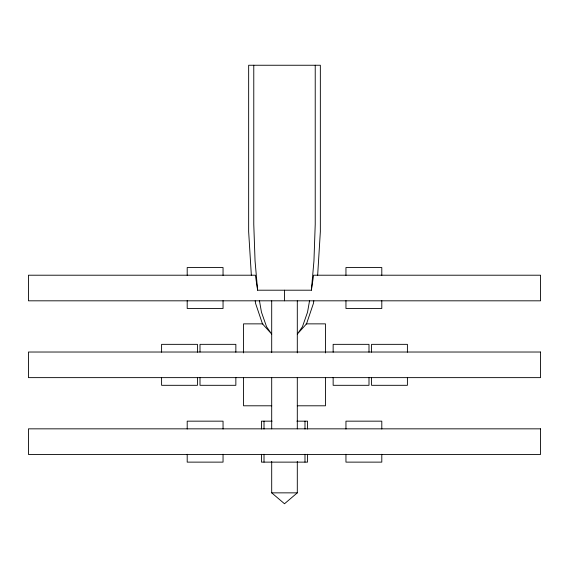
<?xml version="1.0" encoding="UTF-8"?>
<svg xmlns="http://www.w3.org/2000/svg" width="569" height="569" viewBox="0 0 569 569"><rect width="100%" height="100%" fill="white"/><g stroke="black" fill="none" stroke-linecap="round" stroke-linejoin="round"><path stroke-width="0.85" d="M311.385 290.204L313.604 275.211L540.55 275.211L540.55 300.816L28.45 300.816L28.45 275.211L255.396 275.211L257.615 290.204L311.385 290.204L313.946 260.943L315.226 224.364L315.226 65.25M313.818 300.816L313.434 303.377L306.52 323.861L297.303 334.103L302.423 326.784L307.545 312.153L309.529 300.816M317.658 275.211L320.347 231.683L320.347 65.25L248.653 65.25L248.653 231.683L251.342 275.211M297.303 461.431L297.303 492.854L284.5 503.75L271.697 492.854L271.697 461.431M262.914 323.861L243.532 323.861L243.532 352.929M306.086 323.861L325.468 323.861L325.468 352.929M271.726 405.797L243.532 405.797L243.532 377.603M297.274 405.797L325.468 405.797L325.468 377.603M272.089 421.16L261.456 421.16L261.456 429.005M296.911 421.16L307.545 421.16L307.545 429.005M271.697 492.854L297.303 492.854M259.471 300.816L261.456 312.153L266.577 326.784L271.697 334.103L262.48 323.861L255.566 303.377L255.182 300.816M257.615 290.204L255.054 260.943L253.774 224.364L253.774 65.25M407.404 352.19L407.404 344.345L371.557 344.345L371.557 352.19M407.404 377.467L407.404 385.313L371.557 385.313L371.557 377.467M381.799 275.375L381.799 267.53L345.952 267.53L345.952 275.375M381.799 300.652L381.799 308.498L345.952 308.498L345.952 300.652M381.799 429.005L381.799 421.16L345.952 421.16L345.952 429.005M381.799 454.282L381.799 462.128L345.952 462.128L345.952 454.282M368.996 352.19L368.996 344.345L333.149 344.345L333.149 352.19M368.996 377.467L368.996 385.313L333.149 385.313L333.149 377.467M307.545 454.282L307.545 462.128L261.456 462.128L261.456 454.282M304.984 421.16L304.984 429.005M304.984 454.282L304.984 462.128M297.303 300.816L297.303 352.88M297.303 377.631L297.303 428.841M284.5 290.204L284.5 300.816M271.697 300.816L271.697 352.645M271.697 377.631L271.697 428.841M264.016 421.16L264.016 429.005M264.016 454.282L264.016 462.128M235.851 352.19L235.851 344.345L200.004 344.345L200.004 352.026M235.851 377.467L235.851 385.313L200.004 385.313L200.004 377.631M223.048 275.375L223.048 267.53L187.201 267.53L187.201 275.375M223.048 300.652L223.048 308.498L187.201 308.498L187.201 300.652M223.048 429.005L223.048 421.16L187.201 421.16L187.201 429.005M223.048 454.282L223.048 462.128L187.201 462.128L187.201 454.282M197.443 352.19L197.443 344.345L161.596 344.345L161.596 352.19M197.443 377.467L197.443 385.313L161.596 385.313L161.596 377.467M540.55 352.026L28.45 352.026L28.45 377.631L540.55 377.631L540.55 352.026M540.55 428.841L28.45 428.841L28.45 454.446L540.55 454.446L540.55 428.841"/></g></svg>
